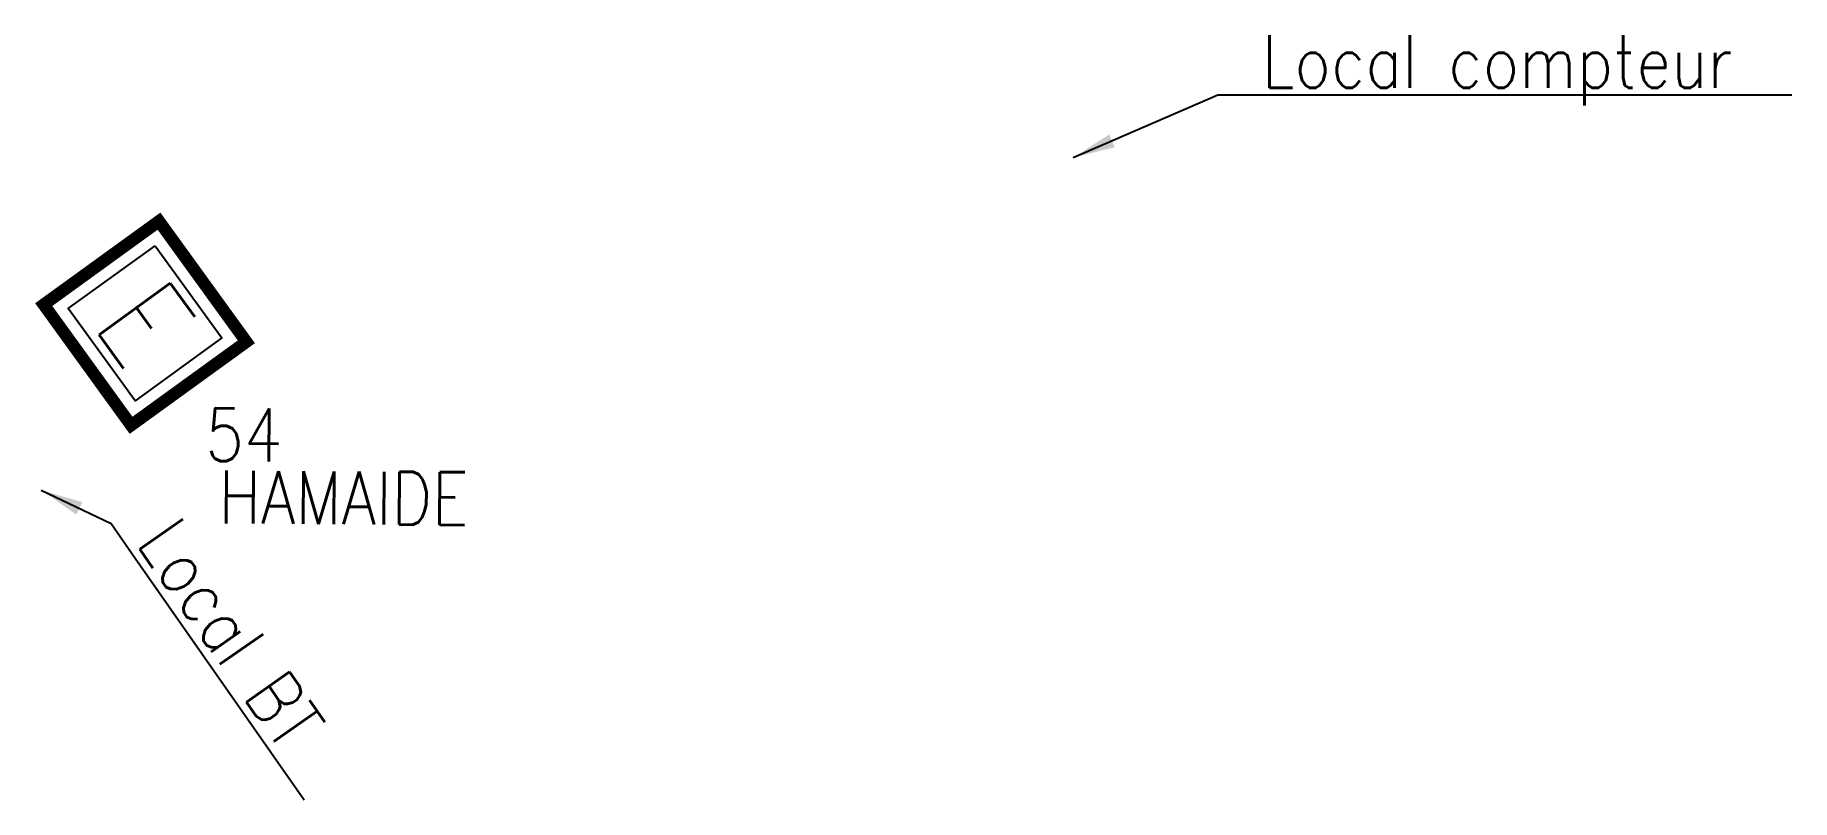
# Model space of a CAD drawing. Header units: millimetres. Extents: x 108052 to 108483, y 127698 to 127836.
# Drawn here: x 108419.27 to 108469.22, y 127697.66 to 127719.4 of the extents above; entities outside this region: 3.
import ezdxf
from ezdxf.enums import TextEntityAlignment as Align

# ---------------------------------------------------------------- set-up
doc = ezdxf.new("R2010")
doc.units = ezdxf.units.MM
doc.layers.get('0').update_dxf_attribs({"linetype": 'CONTINUOUS'})
for name, color, linetype in [('M_200', 7, 'CONTINUOUS'), ('W0008', 7, 'CONTINUOUS'), ('W0100', 7, 'CONTINUOUS'), ('W0103', 7, 'CONTINUOUS'), ('W0469', 7, 'CONTINUOUS')]:
    doc.layers.add(name, color=color, linetype=linetype)
doc.styles.add('M_ROMANS', font='ROMANS.shx', dxfattribs={"width": 0.75})
doc.styles.get("Standard").update_dxf_attribs({"font": 'romans.shx', "width": 0.85})
doc.dimstyles.get("Standard").update_dxf_attribs({"dimtxt": 1.5, "dimasz": 1.2, "dimexe": 0.625, "dimexo": 0.625, "dimgap": 0.25, "dimtad": 1, "dimdec": 1, "dimzin": 0, "dimdsep": 46, "dimtxsty": 'Standard', "dimcen": -0.5, "dimadec": 0, "dimazin": 0, "dimtfac": 1, "dimtdec": 1, "dimtmove": 0, "dimatfit": 3, "dimfxl": 0, "dimtolj": 1, "dimtzin": 0, "dimarcsym": 0})

# ---------------------------------------------------------------- blocks, each defined once
blk = doc.blocks.new('*U1')
at = {"layer": 'M_200', "color": 0, "linetype": 'Continuous', "const_width": 0.35, "flags": 128}
blk.add_lwpolyline([(4.236, 4.047), (4.236, 0), (0, 0), (0, 4.047)], close=True, dxfattribs=at)
at = {"layer": 'M_200', "color": 0, "linetype": 'Continuous'}
blk.add_lwpolyline([(0.5, 3.547), (3.736, 3.547), (3.736, 0.5), (0.5, 0.5)], close=True, dxfattribs=at)
at = {"layer": 'M_200', "insert": (2.118, 2.024), "char_height": 2.5, "width": 4.2357, "attachment_point": 5}
blk.add_mtext('E', dxfattribs=at)
at = {"layer": 'M_200', "color": 0, "linetype": 'Continuous', "width": 0.85}
for tag, p in [('NUM', (2, 17.06)), ('NOM', (2, 10.649))]:
    blk.add_attdef(tag, text='', height=4, dxfattribs=at).set_placement(p, align=Align.MIDDLE)
at = {"layer": 'M_200', "color": 0, "linetype": 'Continuous', "style": 'M_ROMANS', "width": 0.75, "flags": 3}
for tag, p in [('DEF_LEG', (1.869, -2.994)), ('DEF_COUP', (1.869, -5.494)), ('DEF_TYPE', (1.869, -7.994))]:
    blk.add_attdef(tag, text='', height=1.2, dxfattribs=at).set_placement(p, align=Align.MIDDLE)
blk = doc.blocks.new('T469')
at = {"color": 0, "linetype": 'Continuous', "flags": 128}
for points in [[(-0.354, 0.354), (0.354, -0.354)], [(-0.354, -0.354), (0.354, 0.354)]]:
    blk.add_lwpolyline(points, dxfattribs=at)
at = {"color": 0, "linetype": 'Continuous'}
blk.add_circle((0, 0), 0.5, dxfattribs=at)

msp = doc.modelspace()

# ---------------------------------------------------------------- linework, layer by layer
at = {"layer": 'W0008', "color": 252, "flags": 128}
msp.add_lwpolyline([(108076.734, 127797.806, 0.226086), (108074.031, 127817.174, 0.401853), (108059.112, 127820.304)], format="xyb", dxfattribs=at)

# ---------------------------------------------------------------- block references
at = {"layer": 'M_200'}
ref = msp.add_blockref('*U1', (108419.51, 127711.738), dxfattribs=dict(at, rotation=305.9020579837103))
ref.add_attrib('NUM', '54', dxfattribs={"color": 0, "linetype": 'Continuous', "height": 1.5, "rotation": 359.5969, "width": 0.85}).set_placement((108425.202, 127708.036), align=Align.MIDDLE)
ref.add_attrib('NOM', 'HAMAIDE', dxfattribs={"color": 0, "linetype": 'Continuous', "height": 1.5, "rotation": 359.5969, "width": 0.85}).set_placement((108428.04, 127706.244), align=Align.MIDDLE)
at = {"layer": 'W0469', "color": 252, "rotation": 32.33494607787603}
for p in [(108052.535, 127800.649), (108052.725, 127780.627)]:
    msp.add_blockref('T469', p, dxfattribs=at)

# ---------------------------------------------------------------- texts
at = {"layer": 'W0100', "linetype": 'Continuous', "insert": (108423.343, 127705.819), "char_height": 1.5, "attachment_point": 1, "rotation": 304.9293}
msp.add_mtext('Local BT', dxfattribs=at)
at = {"layer": 'W0103', "linetype": 'Continuous', "insert": (108454.149, 127719.401), "char_height": 1.5, "attachment_point": 1}
msp.add_mtext('Local compteur', dxfattribs=at)

# ---------------------------------------------------------------- leaders
at = {"layer": 'W0100', "linetype": 'Continuous', "annotation_type": 0, "has_hookline": 1, "hookline_direction": 0, "text_width": 8.136, "horizontal_direction": (0.572566, -0.819859, 0)}
msp.add_leader([(108419.441, 127706.46), (108421.427, 127705.515), (108422.114, 127704.531)], dimstyle='Standard', override={"dimgap": 0.25, "dimtad": 1}, dxfattribs=at)
at = {"layer": 'W0103', "linetype": 'Continuous', "annotation_type": 0, "has_hookline": 1, "hookline_direction": 0, "text_width": 14.875}
msp.add_leader([(108448.787, 127715.917), (108452.899, 127717.702), (108454.099, 127717.702)], dimstyle='Standard', override={"dimgap": 0.25, "dimtad": 1}, dxfattribs=at)

doc.saveas('drawing.dxf')
